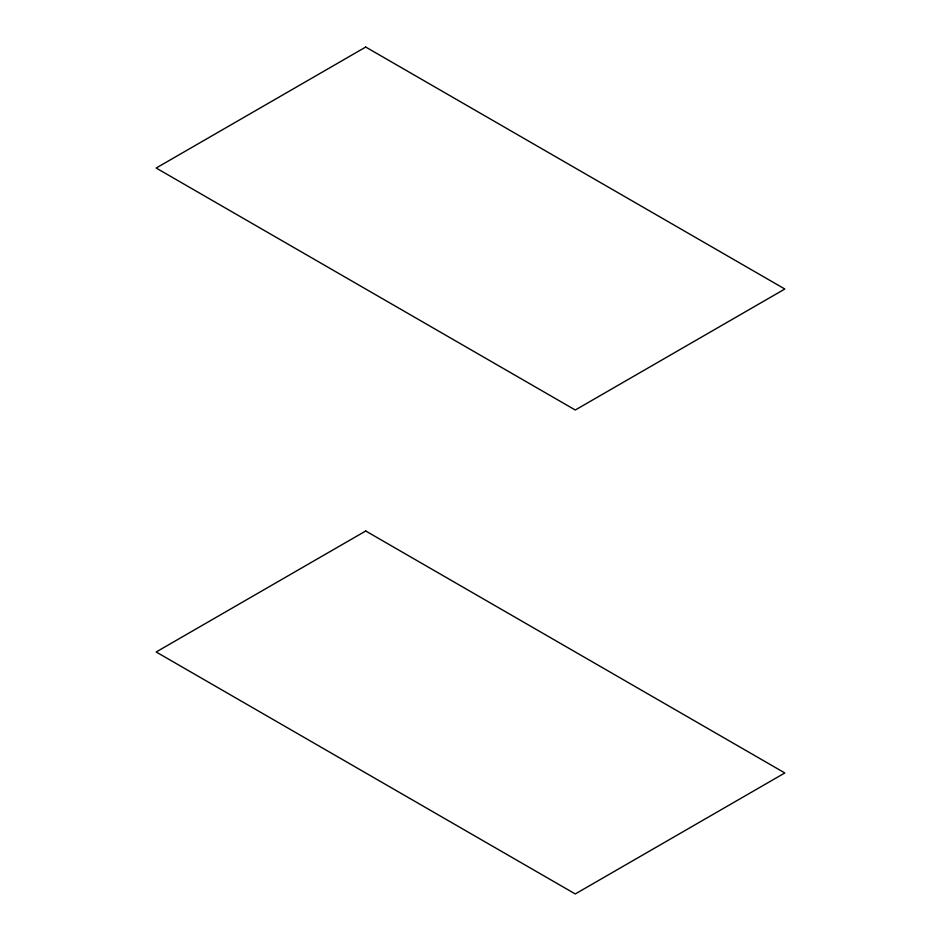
<?xml version="1.0" encoding="UTF-8"?>
<svg xmlns="http://www.w3.org/2000/svg" width="941" height="941" viewBox="0 0 941 941"><rect width="100%" height="100%" fill="white"/><g stroke="black" fill="none" stroke-linecap="round" stroke-linejoin="round"><path stroke-width="1.41" d="M365.72 47.05L156.171 168.039L575.28 410.005L784.829 289.016L365.72 47.05M365.72 530.995L156.171 651.984L575.28 893.95L784.829 772.961L365.72 530.995"/></g></svg>
